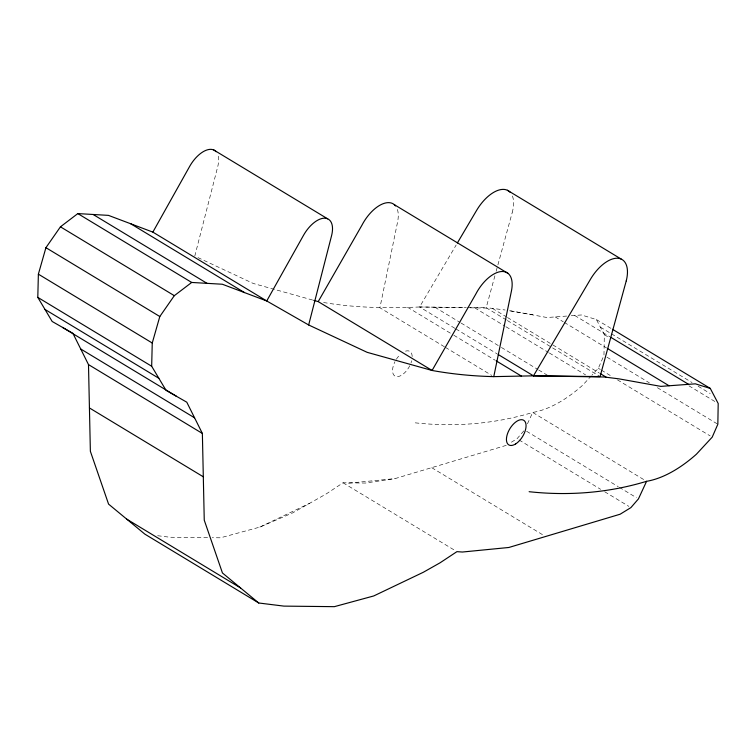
<?xml version="1.0" encoding="UTF-8"?>
<svg xmlns="http://www.w3.org/2000/svg" width="756" height="756" viewBox="0 0 756 756"><rect width="100%" height="100%" fill="white"/><g stroke="black" fill="none" stroke-linecap="round" stroke-linejoin="round"><path stroke-width="0.57" stroke-dasharray="3.78 2.83" d="M571.252 315.724L581.477 314.969L596.408 319.571L604.327 334.662L603.968 355.386L598.327 368.285L592.014 375.108M194.783 256.114L217.605 167.161A25.08 13.003 -58.8 0 0 217.756 154.451M506.331 319.92L486.174 307.73L494.906 275.836M496.153 271.281L512.36 212.049M527.442 423.832L532.706 412.445A122.094 63.296 -58.8 0 0 582.545 385.333L591.23 375.959M323.549 302.495C355.263 307.928 387.516 308.382 419.58 306.974L456.18 244.982M523.813 430.911L517.028 438.745L510.168 442.959M506.246 445.369L394.991 478.624L365.356 483.056L343.054 482.791L326.186 493.952L292.685 512.88L259.866 527.093L220.487 537.799L212.275 537.714M259.866 527.093L309.44 503.411M348.497 483.178L394.991 478.624M566.669 316.065L547.004 317.52L509.459 310.659M454.857 328.302L419.58 306.974L466.32 307.512M467.482 307.522L486.174 307.73M207.579 537.658L170.053 537.251L156.312 535.55M419.58 306.974L465.384 307.73M470.071 307.805L490.408 308.136L505.112 309.998M415.242 422.84C454.725 427.14 494.67 424.021 532.706 412.445L644.575 480.088M509.591 310.773L533.122 314.836M312.615 300.047L253.288 283.472L197.977 257.607M596.408 319.571L611.519 328.709M600.368 327.112L610.442 333.207M611.453 333.821L692.071 382.564M698.119 386.221L710.205 393.536M574.692 315.469L609.969 336.798M604.327 334.662L609.364 337.705M688.971 385.844L715.176 401.691M555.206 316.915L563.267 321.791M564.278 322.396L606.605 347.996M606.992 357.21L649.319 382.801M657.38 387.677L717.841 424.239M598.327 368.285L600.349 369.504M601.351 370.119L611.434 376.214M617.472 379.871L710.186 435.928M492.345 308.363L506.454 316.887M507.465 317.501L551.804 344.311M552.816 344.925L599.168 372.954M507.342 320.535L600.056 376.592M474.759 307.881L504.989 326.167M506 326.772L548.327 352.362M549.328 352.976L585.616 374.91M434.898 307.229L460.092 322.462M461.103 323.067L500.406 346.834M501.408 347.448L537.686 369.382M538.697 369.996L547.769 375.477M455.859 328.917L497.183 353.893M407.475 307.219L452.825 334.643M453.836 335.248L495.152 360.234M444.405 346.768L379.909 307.768L397.561 222.103A30.646 15.885 -58.8 0 0 396.607 207.56M445.416 347.373L491.769 375.411M526.582 431.26L618.285 486.713M619.296 487.318L636.429 497.675M519.041 439.964L600.67 489.33M604.705 491.759L628.888 506.388M431.761 467.709L543.621 535.342M343.054 482.791L455.925 551.039M512.417 195.993A32.584 16.887 -58.8 0 1 512.37 212.049M405.509 351.153A14.402 7.465 -58.8 0 1 412.171 357.588M411.68 360.735A14.402 7.465 -58.8 0 1 410.99 362.965M409.771 365.772A14.402 7.465 -58.8 0 1 395.917 376.469A14.402 7.465 -58.8 0 1 394.982 361.67M396.38 359.223A14.402 7.465 -58.8 0 1 400.444 354.328"/><path stroke-width="1.13" d="M612.53 329.314L710.281 388.423L718.2 403.515L717.841 424.239L712.209 437.148L696.427 454.195A122.094 63.296 -58.8 0 1 646.588 481.307L638.442 498.894L630.901 507.607L620.128 514.222L508.864 547.476L462.379 552.031L456.926 551.653L440.068 562.804L423.313 572.273L373.738 595.955L334.36 606.662L283.925 606.114L258.741 602.995L144.859 534.133L108.571 504.11L90.37 451.304L88.49 364.59L72.916 333.339L52.173 321.48L37.8 297.382L38.376 274.163L45.927 247.675L60.442 226.819L77.821 213.589L108.458 215.375L152.863 232.111L266.736 300.964L308.656 324.967L367.161 352.334L432.082 370.468A1194.291 619.136 -58.8 0 0 493.781 376.63L533.462 375.836L600.056 376.592L626.242 280.911M258.741 602.995L222.453 572.972L204.252 520.166L202.372 433.443L186.789 402.201L166.046 390.342L151.672 366.244L152.249 343.016L159.809 316.528L174.315 295.672L191.703 282.451L222.33 284.237L266.736 300.964L303.487 235.362A25.08 13.003 -58.8 0 1 324.693 218.191A25.08 13.003 -58.8 0 1 331.487 236.014L308.656 324.967M493.781 376.62L511.443 290.965A30.646 15.885 -58.8 0 0 501.294 271.536A30.646 15.885 -58.8 0 0 475.817 294.065L432.082 370.468L318.21 301.606L313.731 300.359M152.863 232.111L189.605 166.5A25.08 13.003 -58.8 0 1 216.131 151.71M318.21 301.606L361.935 225.212A30.646 15.885 -58.8 0 1 395.577 205.953M457.38 242.95L476.582 210.433A32.584 16.887 -58.8 0 1 510.366 192.506M498.185 354.507L533.462 375.836L590.455 279.285A32.584 16.887 -58.8 0 1 617.548 258.24A32.584 16.887 -58.8 0 1 626.242 280.911M646.588 481.307C608.542 492.884 568.597 495.993 529.124 491.702M533.462 375.836L604.28 376.998L618.994 378.86L660.886 386.382L695.35 383.831L710.281 388.423M507.399 190.266L621.281 259.128M394.32 204.659L508.193 273.511M610.971 337.412L688.574 384.331M607.616 348.601L669.088 385.777M600.179 373.558L606.227 377.216M213.778 149.981L327.66 218.834M496.163 360.839L521.356 376.072M130.665 223.738L244.538 292.6M93.139 214.487L207.021 283.339M77.821 213.589L191.703 282.451M60.442 226.819L174.315 295.672M45.927 247.675L159.809 316.528M38.376 274.163L152.249 343.016M37.8 297.382L151.672 366.244M44.982 309.431L158.864 378.293M62.54 327.414L176.422 396.267M80.703 348.97L194.576 417.822M88.49 364.59L202.372 433.443M89.435 407.947L203.307 476.8M126.715 519.126L240.597 587.979M515.63 443.942A14.402 7.465 -58.8 0 0 525.042 421.583A14.402 7.465 -58.8 0 0 508.079 432.215A14.402 7.465 -58.8 0 0 515.63 443.942"/></g></svg>
